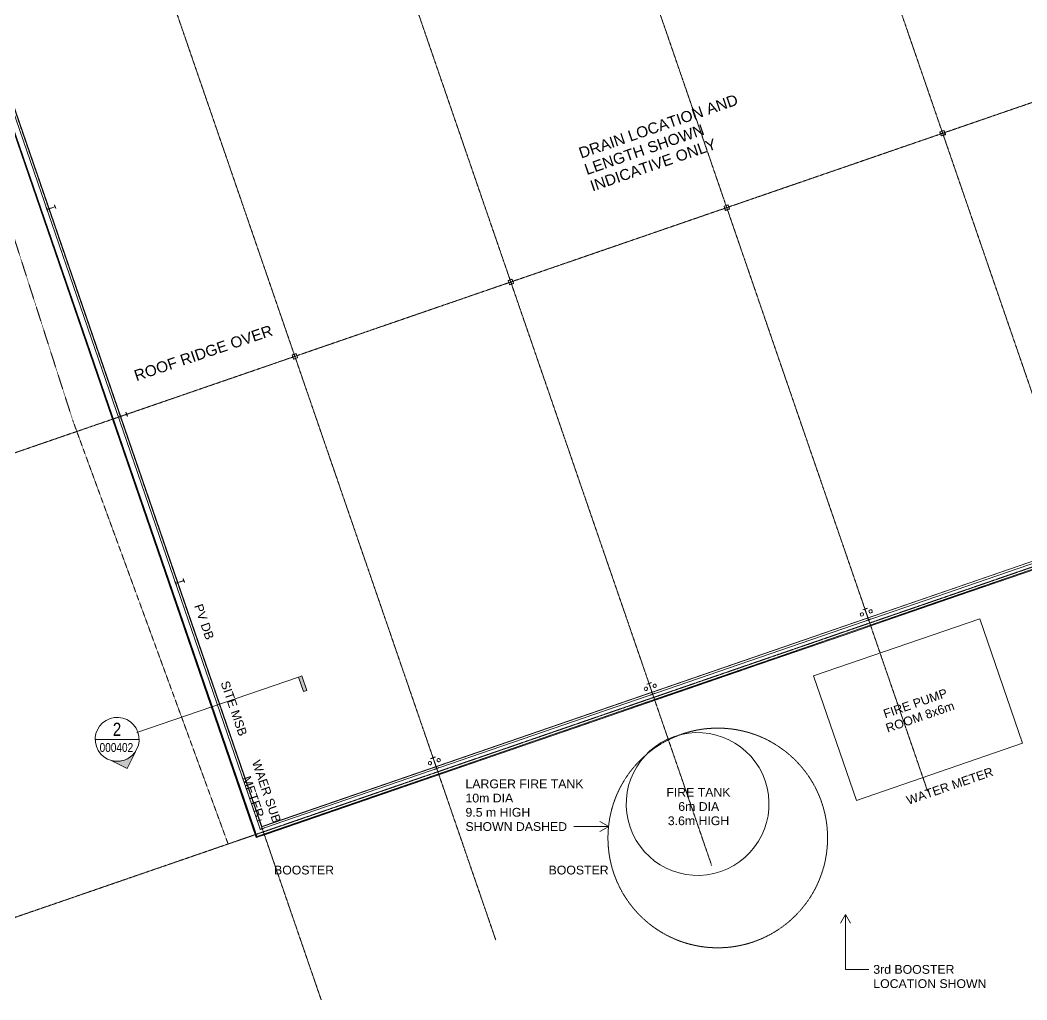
# Model space of a CAD drawing. Header units: millimetres. Extents: x -2479188 to -2300024, y 3874558 to 4053369.
# Drawn here: x -2456139 to -2410294, y 3950246 to 3994849 of the extents above; entities that cross this region are included whole.
import ezdxf

# ---------------------------------------------------------------- set-up
doc = ezdxf.new("R2010")
doc.units = ezdxf.units.MM
for name, pattern in [('03 Dash Tight', [4.5, 3, -1.5]), ('Grid Line', [21, 12, -3, 3, -3]), ('Overhead', [4, 2.5, -1.5])]:
    doc.linetypes.add(name, pattern=pattern)
for name, color, linetype, lineweight in [('A-DETL', 90, 'Continuous', 18), ('A-FLOR-OVHD', 1, 'Overhead', 13), ('A-GENM', 13, 'Continuous', 5), ('A-WALL', 113, 'Continuous', 5), ('A-WALL-FNSH', 113, 'Continuous', 13), ('A-WALL-PATT', 111, 'Continuous', 13), ('G-ANNO-SYMB', 111, 'Continuous', 5), ('G-ANNO-TEXT', 231, 'Continuous', 5), ('P-SANR-FIXT', 6, 'Continuous', 5), ('S-BEAM', 12, 'Continuous', 5), ('S-COLS', 52, 'Continuous', 5), ('S-GRID', 1, 'Continuous', 5)]:
    doc.layers.add(name, color=color, linetype=linetype, lineweight=lineweight)
doc.styles.add('Arial', font='arial.ttf', dxfattribs={"height": 500})
doc.styles.add('Arial Narrow', font='ARIALN.TTF', dxfattribs={"height": 600})
doc.styles.add('Arial Narrow_1', font='ARIALN.TTF', dxfattribs={"height": 400})
doc.styles.add('Arial_2', font='arial.ttf', dxfattribs={"height": 400})
pattern_1 = [(0, (0, 0), (812.8, 203.2), [67.056, -542.544, 67.056, -542.544, -3251.2]), (0, (0, 0), (812.8, 203.2), [-1219.2, 67.056, -1152.144, 67.056, -542.544, -1422.4]), (0, (0, 0), (812.8, 203.2), [-3048, 67.056, -339.344, 67.056, -948.944]), (120, (304.8, 101.6), (-582.376362, 602.305448), [67.056, -542.544, 67.056, -542.544, -3251.2]), (120, (304.8, 101.6), (-582.376362, 602.305448), [-1219.2, 67.056, -1152.144, 67.056, -542.544, -1422.4]), (120, (304.8, 101.6), (-582.376362, 602.305448), [-3048, 67.056, -339.344, 67.056, -948.944]), (240, (406.4, 508), (-230.423638, -805.505448), [67.056, -542.544, 67.056, -542.544, -3251.2]), (240, (406.4, 508), (-230.423638, -805.505448), [-1219.2, 67.056, -1152.144, 67.056, -542.544, -1422.4]), (240, (406.4, 508), (-230.423638, -805.505448), [-3048, 67.056, -339.344, 67.056, -948.944])]

# ---------------------------------------------------------------- blocks, each defined once
blk = doc.blocks.new('Structural Framing 21 - Structural Framing 1-750478-GA - Part A 6m')
at = {"layer": 'S-BEAM', "lineweight": 13}
for p, q in [((-2457948, 3995604), (-2458117, 3995546)), ((-2458117, 3995546), (-2458113, 3995536)), ((-2458113, 3995536), (-2458043, 3995560)), ((-2458029, 3995552), (-2457912, 3995214)), ((-2457905, 3995216), (-2458022, 3995555)), ((-2458015, 3995569), (-2457945, 3995593)), ((-2457945, 3995593), (-2457948, 3995604)), ((-2457919, 3995199), (-2457989, 3995175)), ((-2457989, 3995175), (-2457986, 3995165)), ((-2457986, 3995165), (-2457817, 3995223)), ((-2457821, 3995233), (-2457891, 3995209)), ((-2457817, 3995223), (-2457821, 3995233)), ((-2445154, 3958448), (-2445323, 3958390)), ((-2445323, 3958390), (-2445319, 3958380)), ((-2445319, 3958380), (-2445249, 3958404)), ((-2445235, 3958397), (-2445118, 3958058)), ((-2445111, 3958060), (-2445228, 3958399)), ((-2445221, 3958413), (-2445151, 3958438)), ((-2445151, 3958438), (-2445154, 3958448)), ((-2445125, 3958043), (-2445195, 3958019)), ((-2445195, 3958019), (-2445191, 3958009)), ((-2445191, 3958009), (-2445023, 3958067)), ((-2445027, 3958077), (-2445096, 3958053)), ((-2445023, 3958067), (-2445027, 3958077))]:
    blk.add_line(p, q, dxfattribs=at)
for centre, start, end in [((-2458040, 3995549), 19.0004, 109.0004), ((-2458011, 3995559), 109.0004, 199.0004), ((-2457923, 3995210), 289.0004, 19.0004), ((-2457894, 3995220), 199.0004, 289.0004), ((-2445246, 3958393), 19.0004, 109.0004), ((-2445217, 3958403), 109.0004, 199.0004), ((-2445129, 3958054), 289.0004, 19.0004), ((-2445100, 3958064), 199.0004, 289.0004)]:
    blk.add_arc(centre, 11.4, start, end, dxfattribs=at)
blk = doc.blocks.new('SHS-Square Hollow Section-Column - 200x200xSHS-V4-GA - Part A 6m')
at = {"layer": 'S-COLS', "lineweight": 15}
for p, q in [((-100, 90), (-100, -90)), ((-95, -90), (-95, 90)), ((90, 100), (-90, 100)), ((-90, 95), (90, 95)), ((95, 90), (95, -90)), ((100, -90), (100, 90)), ((90, -95), (-90, -95)), ((-90, -100), (90, -100))]:
    blk.add_line(p, q, dxfattribs=at)
for centre, radius, start, end in [((-90, 90), 10, 90, 180), ((-90, 90), 5, 90, 180), ((90, 90), 10, 360, 90), ((90, 90), 5, 0, 90), ((-90, -90), 10, 180, 270), ((-90, -90), 5, 180, 270), ((90, -90), 5, 270, 0), ((90, -90), 10, 270, 360)]:
    blk.add_arc(centre, radius, start, end, dxfattribs=at)
blk = doc.blocks.new('SHS-Square Hollow Section-Column - 200x200xSHS-V5-GA - Part A 6m')
at = {"layer": 'S-COLS', "lineweight": 15}
for p, q in [((-100, 90), (-100, -90)), ((-95, -90), (-95, 90)), ((90, 100), (-90, 100)), ((-90, 95), (90, 95)), ((95, 90), (95, -90)), ((100, -90), (100, 90)), ((90, -95), (-90, -95)), ((-90, -100), (90, -100))]:
    blk.add_line(p, q, dxfattribs=at)
for centre, radius, start, end in [((-90, 90), 10, 90, 180), ((-90, 90), 5, 90, 180), ((90, 90), 10, 360, 90), ((90, 90), 5, 0, 90), ((-90, -90), 10, 180, 270), ((-90, -90), 5, 180, 270), ((90, -90), 5, 270, 0), ((90, -90), 10, 270, 360)]:
    blk.add_arc(centre, radius, start, end, dxfattribs=at)
blk = doc.blocks.new('UB _Column_ - 410UB54-1478165-GA - Part A 6m')
at = {"layer": 'S-COLS'}
for p, q in [((89, 201), (-89, 201)), ((-89, 201), (-89, 191)), ((-89, 191), (-15, 191)), ((-4, 179), (-4, -179)), ((4, -179), (4, 179)), ((15, 191), (89, 191)), ((89, 191), (89, 201)), ((-15, -191), (-89, -191)), ((-89, -191), (-89, -202)), ((-89, -202), (89, -202)), ((89, -191), (15, -191)), ((89, -202), (89, -191))]:
    blk.add_line(p, q, dxfattribs=at)
for centre, start, end in [((-15, 179), 0, 90), ((15, 179), 90, 180), ((-15, -179), 270, 0), ((15, -179), 180, 270)]:
    blk.add_arc(centre, 11.4, start, end, dxfattribs=at)
blk = doc.blocks.new('Generic Models 4 - Generic Models 2-823071-GA - Part A 6m')
at = {"layer": 'A-GENM'}
for start, end in [(19.0004, 199.0004), (199.0004, 19.0004)]:
    blk.add_arc((-2425288, 3959163), 3250, start, end, dxfattribs=at)
blk = doc.blocks.new('Structural Framing 30 - Structural Framing 1-951963-GA - Part A 6m')
at = {"layer": 'S-BEAM', "lineweight": 13}
for p, q in [((-2449991, 3998344), (-2450189, 3998276)), ((-2450189, 3998276), (-2450185, 3998263)), ((-2450185, 3998263), (-2450104, 3998291)), ((-2450086, 3998282), (-2449932, 3997835)), ((-2449923, 3997838), (-2450077, 3998285)), ((-2450068, 3998303), (-2449987, 3998331)), ((-2449987, 3998331), (-2449991, 3998344)), ((-2449940, 3997817), (-2450021, 3997789)), ((-2450021, 3997789), (-2450017, 3997776)), ((-2450017, 3997776), (-2449820, 3997844)), ((-2449824, 3997857), (-2449905, 3997829)), ((-2449820, 3997844), (-2449824, 3997857)), ((-2437238, 3961306), (-2437436, 3961238)), ((-2437436, 3961238), (-2437431, 3961225)), ((-2437431, 3961225), (-2437350, 3961253)), ((-2437333, 3961245), (-2437178, 3960797)), ((-2437169, 3960800), (-2437323, 3961248)), ((-2437315, 3961266), (-2437234, 3961293)), ((-2437234, 3961293), (-2437238, 3961306)), ((-2437187, 3960779), (-2437268, 3960751)), ((-2437268, 3960751), (-2437264, 3960739)), ((-2437264, 3960739), (-2437066, 3960807)), ((-2437070, 3960819), (-2437151, 3960791)), ((-2437066, 3960807), (-2437070, 3960819))]:
    blk.add_line(p, q, dxfattribs=at)
for centre, start, end in [((-2450099, 3998278), 19.0004, 109.0004), ((-2450064, 3998290), 109.0004, 199.0004), ((-2449945, 3997830), 289.0004, 19.0004), ((-2449909, 3997842), 199.0004, 289.0004), ((-2437346, 3961240), 19.0004, 109.0004), ((-2437310, 3961252), 109.0004, 199.0004), ((-2437192, 3960792), 289.0004, 19.0004), ((-2437156, 3960804), 199.0004, 289.0004)]:
    blk.add_arc(centre, 14, start, end, dxfattribs=at)
blk = doc.blocks.new('SHS-Square Hollow Section-Column - 200x200xSHS-V8-GA - Part A 6m')
at = {"layer": 'S-COLS'}
h = blk.add_hatch(dxfattribs=at)
h.set_pattern_fill('FP_8', color=256, style=0, pattern_type=2)
h.set_pattern_definition([(26, (983651.06, -4558304.6), (-311.76956, 639.22233), []), (26, (983899.15, -4557584.1), (-311.76956, 639.22233), [])])
h.paths.add_polyline_path([(90, -100), (97, -97), (100, -90), (94, -94)])
h.paths.add_polyline_path([(-90, -100), (90, -100), (90, -95), (-90, -95)])
h.paths.add_polyline_path([(-90, -100), (-94, -94), (-100, -90), (-97, -97)])
h.paths.add_polyline_path([(-100, 90), (-94, 94), (-90, 100), (-97, 97)])
h.paths.add_polyline_path([(-100, -90), (-95, -90), (-95, 90), (-100, 90)])
h.paths.add_polyline_path([(100, 90), (97, 97), (90, 100), (94, 94)])
h.paths.add_polyline_path([(95, -90), (100, -90), (100, 90), (95, 90)])
h.paths.add_polyline_path([(-90, 95), (90, 95), (90, 100), (-90, 100)])
at = {"layer": 'S-COLS', "lineweight": 15}
for p, q in [((-100, 90), (-100, -90)), ((-95, -90), (-95, 90)), ((90, 100), (-90, 100)), ((-90, 95), (90, 95)), ((95, 90), (95, -90)), ((100, -90), (100, 90)), ((90, -95), (-90, -95)), ((-90, -100), (90, -100))]:
    blk.add_line(p, q, dxfattribs=at)
for centre, radius, start, end in [((-90, 90), 10, 90, 180), ((-90, 90), 5, 90, 180), ((90, 90), 10, 360, 90), ((90, 90), 5, 0, 90), ((-90, -90), 10, 180, 270), ((-90, -90), 5, 180, 270), ((90, -90), 5, 270, 0), ((90, -90), 10, 270, 360)]:
    blk.add_arc(centre, radius, start, end, dxfattribs=at)
blk = doc.blocks.new('SHS-Square Hollow Section-Column - 200x200xSHS-V9-GA - Part A 6m')
at = {"layer": 'S-COLS'}
h = blk.add_hatch(dxfattribs=at)
h.set_pattern_fill('FP_9', color=256, style=0, pattern_type=2)
h.set_pattern_definition([(26, (1004451.06, -4558304.6), (-311.76956, 639.22233), []), (26, (1004699.15, -4557584.1), (-311.76956, 639.22233), [])])
h.paths.add_polyline_path([(90, -100), (97, -97), (100, -90), (94, -94)])
h.paths.add_polyline_path([(-90, -100), (90, -100), (90, -95), (-90, -95)])
h.paths.add_polyline_path([(-90, -100), (-94, -94), (-100, -90), (-97, -97)])
h.paths.add_polyline_path([(-100, 90), (-94, 94), (-90, 100), (-97, 97)])
h.paths.add_polyline_path([(-100, -90), (-95, -90), (-95, 90), (-100, 90)])
h.paths.add_polyline_path([(100, 90), (97, 97), (90, 100), (94, 94)])
h.paths.add_polyline_path([(95, -90), (100, -90), (100, 90), (95, 90)])
h.paths.add_polyline_path([(-90, 95), (90, 95), (90, 100), (-90, 100)])
at = {"layer": 'S-COLS', "lineweight": 15}
for p, q in [((-100, 90), (-100, -90)), ((-95, -90), (-95, 90)), ((90, 100), (-90, 100)), ((-90, 95), (90, 95)), ((95, 90), (95, -90)), ((100, -90), (100, 90)), ((90, -95), (-90, -95)), ((-90, -100), (90, -100))]:
    blk.add_line(p, q, dxfattribs=at)
for centre, radius, start, end in [((-90, 90), 10, 90, 180), ((-90, 90), 5, 90, 180), ((90, 90), 10, 360, 90), ((90, 90), 5, 0, 90), ((-90, -90), 10, 180, 270), ((-90, -90), 5, 180, 270), ((90, -90), 5, 270, 0), ((90, -90), 10, 270, 360)]:
    blk.add_arc(centre, radius, start, end, dxfattribs=at)
blk = doc.blocks.new('Generic Models 2 - Generic Models 2-983313-GA - Part A 6m')
at = {"layer": 'A-GENM'}
for p, q in [((-2394268, 3973894), (-2399923, 3971891)), ((-2391597, 3966353), (-2394268, 3973894)), ((-2399923, 3971891), (-2397253, 3964350)), ((-2397253, 3964350), (-2391597, 3966353))]:
    blk.add_line(p, q, dxfattribs=at)
blk = doc.blocks.new('UB _Column_ - 410UB54-1478412-GA - Part A 6m')
at = {"layer": 'S-COLS'}
for p, q in [((89, 202), (-89, 202)), ((-89, 202), (-89, 191)), ((-89, 191), (-15, 191)), ((-4, 179), (-4, -179)), ((4, -179), (4, 179)), ((15, 191), (89, 191)), ((89, 191), (89, 202)), ((-15, -191), (-89, -191)), ((-89, -191), (-89, -202)), ((-89, -202), (89, -202)), ((89, -191), (15, -191)), ((89, -202), (89, -191))]:
    blk.add_line(p, q, dxfattribs=at)
for centre, start, end in [((-15, 179), 0, 90), ((15, 179), 90, 180), ((-15, -179), 270, 0), ((15, -179), 180, 270)]:
    blk.add_arc(centre, 11.4, start, end, dxfattribs=at)
blk = doc.blocks.new('UB _Column_ - 410UB54-1478387-GA - Part A 6m')
at = {"layer": 'S-COLS'}
for p, q in [((89, 201), (-89, 201)), ((-89, 201), (-89, 191)), ((-89, 191), (-15, 191)), ((-4, 179), (-4, -179)), ((4, -179), (4, 179)), ((15, 191), (89, 191)), ((89, 191), (89, 201)), ((-15, -191), (-89, -191)), ((-89, -191), (-89, -202)), ((-89, -202), (89, -202)), ((89, -191), (15, -191)), ((89, -202), (89, -191))]:
    blk.add_line(p, q, dxfattribs=at)
for centre, start, end in [((-15, 179), 360, 90), ((15, 179), 90, 180), ((-15, -179), 270, 0), ((15, -179), 180, 270)]:
    blk.add_arc(centre, 11.4, start, end, dxfattribs=at)
blk = doc.blocks.new('Downpipe - Straight - 01 - 150D-1616292-GA - Part A 6m')
at = {"layer": 'P-SANR-FIXT'}
for start, end in [(360, 180), (0, 180), (180, 360), (180, 0)]:
    blk.add_arc((-40, -100), 75, start, end, dxfattribs=at)
blk = doc.blocks.new('Downpipe - Straight - 01 - 150D-1616291-GA - Part A 6m')
at = {"layer": 'P-SANR-FIXT'}
for start, end in [(0, 180), (360, 180), (180, 0), (180, 360)]:
    blk.add_arc((-40, 100), 75, start, end, dxfattribs=at)
blk = doc.blocks.new('Structural Framing 2 - Structural Framing 1-1620312-GA - Part A 6m')
at = {"layer": 'S-BEAM', "lineweight": 13}
for p, q in [((-2430325, 4005116), (-2430522, 4005048)), ((-2430518, 4005035), (-2430437, 4005063)), ((-2430419, 4005054), (-2430265, 4004607)), ((-2430256, 4004610), (-2430410, 4005057)), ((-2430401, 4005075), (-2430320, 4005103)), ((-2430320, 4005103), (-2430325, 4005116)), ((-2430522, 4005048), (-2430518, 4005035)), ((-2430350, 4004548), (-2430153, 4004616)), ((-2430157, 4004629), (-2430238, 4004601)), ((-2430153, 4004616), (-2430157, 4004629)), ((-2430274, 4004589), (-2430355, 4004561)), ((-2430355, 4004561), (-2430350, 4004548)), ((-2417571, 3968078), (-2417769, 3968010)), ((-2417769, 3968010), (-2417765, 3967997)), ((-2417765, 3967997), (-2417684, 3968025)), ((-2417666, 3968017), (-2417512, 3967569)), ((-2417503, 3967572), (-2417657, 3968020)), ((-2417648, 3968037), (-2417567, 3968065)), ((-2417567, 3968065), (-2417571, 3968078)), ((-2417520, 3967551), (-2417601, 3967523)), ((-2417601, 3967523), (-2417597, 3967511)), ((-2417597, 3967511), (-2417399, 3967579)), ((-2417404, 3967591), (-2417485, 3967563)), ((-2417399, 3967579), (-2417404, 3967591))]:
    blk.add_line(p, q, dxfattribs=at)
for centre, start, end in [((-2430432, 4005050), 19.0004, 109.0004), ((-2430397, 4005062), 109.0004, 199.0004), ((-2430278, 4004602), 289.0004, 19.0004), ((-2430243, 4004614), 199.0004, 289.0004), ((-2417679, 3968012), 19.0004, 109.0004), ((-2417644, 3968024), 109.0004, 199.0004), ((-2417525, 3967564), 289.0004, 19.0004), ((-2417489, 3967576), 199.0004, 289.0004)]:
    blk.add_arc(centre, 14, start, end, dxfattribs=at)
blk = doc.blocks.new('Structural Framing 46 - Structural Framing 1-1621990-GA - Part A 6m')
at = {"layer": 'S-BEAM', "lineweight": 13}
for p, q in [((-2410673, 4011883), (-2410841, 4011825)), ((-2410841, 4011825), (-2410837, 4011813)), ((-2410837, 4011813), (-2410767, 4011837)), ((-2410753, 4011830), (-2410636, 4011491)), ((-2410629, 4011494), (-2410745, 4011832)), ((-2410738, 4011847), (-2410669, 4011871)), ((-2410643, 4011477), (-2410713, 4011453)), ((-2410709, 4011441), (-2410541, 4011499)), ((-2410669, 4011871), (-2410673, 4011883)), ((-2410545, 4011511), (-2410614, 4011487)), ((-2410541, 4011499), (-2410545, 4011511)), ((-2410713, 4011453), (-2410709, 4011441)), ((-2397890, 3974777), (-2398069, 3974715)), ((-2398069, 3974715), (-2398065, 3974703)), ((-2398065, 3974703), (-2397990, 3974729)), ((-2397976, 3974722), (-2397843, 3974338)), ((-2397835, 3974341), (-2397967, 3974725)), ((-2397960, 3974739), (-2397885, 3974765)), ((-2397921, 3974286), (-2397742, 3974348)), ((-2397885, 3974765), (-2397890, 3974777)), ((-2397746, 3974360), (-2397821, 3974334)), ((-2397742, 3974348), (-2397746, 3974360)), ((-2397850, 3974324), (-2397926, 3974298)), ((-2397926, 3974298), (-2397921, 3974286))]:
    blk.add_line(p, q, dxfattribs=at)
for centre, start, end in [((-2410763, 4011826), 19.0004, 109.0004), ((-2410735, 4011836), 109.0004, 199.0004), ((-2410647, 4011488), 289.0004, 19.0004), ((-2410618, 4011498), 199.0004, 289.0004), ((-2397986, 3974718), 19.0004, 109.0004), ((-2397957, 3974728), 109.0004, 199.0004), ((-2397854, 3974334), 289.0004, 19.0004), ((-2397825, 3974345), 199.0004, 289.0004)]:
    blk.add_arc(centre, 11.4, start, end, dxfattribs=at)
blk = doc.blocks.new('Structural Framing 3 - Structural Framing 1-1636859-GA - Part A 6m')
at = {"layer": 'S-BEAM', "lineweight": 13}
for p, q in [((-2420491, 4008502), (-2420689, 4008434)), ((-2420689, 4008434), (-2420685, 4008421)), ((-2420685, 4008421), (-2420604, 4008449)), ((-2420586, 4008440), (-2420432, 4007992)), ((-2420423, 4007996), (-2420577, 4008443)), ((-2420568, 4008461), (-2420487, 4008489)), ((-2420487, 4008489), (-2420491, 4008502)), ((-2420440, 4007975), (-2420521, 4007947)), ((-2420521, 4007947), (-2420517, 4007934)), ((-2420517, 4007934), (-2420319, 4008002)), ((-2420324, 4008015), (-2420405, 4007987)), ((-2420319, 4008002), (-2420324, 4008015)), ((-2407738, 3971464), (-2407936, 3971396)), ((-2407936, 3971396), (-2407931, 3971383)), ((-2407931, 3971383), (-2407850, 3971411)), ((-2407832, 3971403), (-2407678, 3970955)), ((-2407669, 3970958), (-2407823, 3971406)), ((-2407815, 3971423), (-2407734, 3971451)), ((-2407734, 3971451), (-2407738, 3971464)), ((-2407687, 3970937), (-2407768, 3970909)), ((-2407768, 3970909), (-2407764, 3970897)), ((-2407764, 3970897), (-2407566, 3970965)), ((-2407570, 3970977), (-2407651, 3970949)), ((-2407566, 3970965), (-2407570, 3970977))]:
    blk.add_line(p, q, dxfattribs=at)
for centre, start, end in [((-2420599, 4008436), 19.0004, 109.0004), ((-2420564, 4008448), 109.0004, 199.0004), ((-2420445, 4007988), 289.0004, 19.0004), ((-2420409, 4008000), 199.0004, 289.0004), ((-2407846, 3971398), 19.0004, 109.0004), ((-2407810, 3971410), 109.0004, 199.0004), ((-2407691, 3970950), 289.0004, 19.0004), ((-2407656, 3970962), 199.0004, 289.0004)]:
    blk.add_arc(centre, 14, start, end, dxfattribs=at)
blk = doc.blocks.new('Structural Framing 36 - Structural Framing 1-1636954-GA - Part A 6m')
at = {"layer": 'S-BEAM', "lineweight": 13}
for p, q in [((-2440158, 4001730), (-2440356, 4001662)), ((-2440356, 4001662), (-2440351, 4001649)), ((-2440351, 4001649), (-2440270, 4001677)), ((-2440253, 4001668), (-2440098, 4001221)), ((-2440089, 4001224), (-2440244, 4001671)), ((-2440235, 4001689), (-2440154, 4001717)), ((-2440154, 4001717), (-2440158, 4001730)), ((-2440107, 4001203), (-2440188, 4001175)), ((-2440188, 4001175), (-2440184, 4001162)), ((-2440184, 4001162), (-2439986, 4001230)), ((-2439991, 4001243), (-2440072, 4001215)), ((-2439986, 4001230), (-2439991, 4001243)), ((-2427405, 3964692), (-2427602, 3964624)), ((-2427602, 3964624), (-2427598, 3964611)), ((-2427598, 3964611), (-2427517, 3964639)), ((-2427499, 3964631), (-2427345, 3964183)), ((-2427336, 3964186), (-2427490, 3964634)), ((-2427481, 3964651), (-2427400, 3964679)), ((-2427400, 3964679), (-2427405, 3964692)), ((-2427354, 3964165), (-2427435, 3964137)), ((-2427435, 3964137), (-2427430, 3964125)), ((-2427430, 3964125), (-2427233, 3964193)), ((-2427237, 3964205), (-2427318, 3964177)), ((-2427233, 3964193), (-2427237, 3964205))]:
    blk.add_line(p, q, dxfattribs=at)
for centre, start, end in [((-2440266, 4001664), 19.0004, 109.0004), ((-2440230, 4001676), 109.0004, 199.0004), ((-2440112, 4001216), 289.0004, 19.0004), ((-2440076, 4001228), 199.0004, 289.0004), ((-2427512, 3964626), 19.0004, 109.0004), ((-2427477, 3964638), 109.0004, 199.0004), ((-2427358, 3964178), 289.0004, 19.0004), ((-2427323, 3964190), 199.0004, 289.0004)]:
    blk.add_arc(centre, 14, start, end, dxfattribs=at)
blk = doc.blocks.new('Section - A1-28045-GA - Part A 6m')
at = {"layer": 'G-ANNO-SYMB'}
blk.add_hatch(color=256, dxfattribs=at).paths.add_polyline_path([(0, 3.5), (0, 0), (-0.8, 0), (-0.8, 3.5)])
for p, q in [((0, 3.5), (-0.8, 3.5)), ((-0.8, 3.5), (-0.8, 0)), ((0, 0), (0, 3.5)), ((-0.8, 0), (0, 0))]:
    blk.add_line(p, q, dxfattribs=at)
blk = doc.blocks.new('Section - Black-1049-GA - Part A 6m')
at = {"layer": 'G-ANNO-SYMB'}
h = blk.add_hatch(color=256, dxfattribs=at)
edge = h.paths.add_edge_path()
edge.add_line((-7.7, 4), (-4.7, 7))
edge.add_line((-4.7, 7), (-1.7, 4))
edge.add_arc((-4.7, 0), 5, 53.1301, 126.8699)
for p, q in [((-4.7, 7), (-7.7, 4)), ((-4.7, 7), (-7.7, 4)), ((-1.7, 4), (-4.7, 7)), ((-4.7, 7), (-1.7, 4))]:
    blk.add_line(p, q, dxfattribs=at)
for start, end in [(360, 180), (53.1301, 126.8699), (180, 360)]:
    blk.add_arc((-4.7, 0), 5, start, end, dxfattribs=at)

msp = doc.modelspace()

# ---------------------------------------------------------------- hatches: boundary and pattern name
at = {"layer": 'A-WALL-PATT', "lineweight": 5}
h = msp.add_hatch(dxfattribs=at)
h.set_pattern_fill('FP_2', color=256, style=0, pattern_type=2)
h.set_pattern_definition(pattern_1)
h.paths.add_polyline_path([(-2445148.7, 3958133.5), (-2445137.4, 3958137.4), (-2457216.2, 3993216.1), (-2457227.6, 3993212.2), (-2445168.2, 3958190)])
h = msp.add_hatch(dxfattribs=at)
h.set_pattern_fill('FP_2', color=256, style=0, pattern_type=2)
h.set_pattern_definition(pattern_1)
h.paths.add_polyline_path([(-2445040.4, 3958158.2), (-2397904, 3974388.9), (-2397907.9, 3974400.2), (-2445044.3, 3958169.5)])

# ---------------------------------------------------------------- linework, layer by layer
at = {"layer": 'A-DETL', "linetype": '03 Dash Tight', "lineweight": 5}
msp.add_circle((-2424370, 3957616.5), 5000, dxfattribs=at)
at = {"layer": 'A-FLOR-OVHD'}
for p, q in [((-2453736.6, 3976610.6), (-2459701.8, 3995158.7)), ((-2446667.9, 3957342), (-2343541.5, 3992851.3)), ((-2446667.9, 3957342), (-2453736.6, 3976610.6))]:
    msp.add_line(p, q, dxfattribs=at)
at = {"layer": 'A-WALL', "color": 250, "lineweight": 13}
for p, q in [((-2457314.5, 3993182.2), (-2445235.7, 3958103.6)), ((-2457592.5, 3993086.5), (-2445384.1, 3957631.6)), ((-2397874, 3974301.9), (-2445010.4, 3958071.2)), ((-2444927.1, 3957835.4), (-2397792.6, 3974065.5)), ((-2445201.9, 3958005.3), (-2445235.7, 3958103.6)), ((-2445201.9, 3958005.3), (-2445010.4, 3958071.2)), ((-2444912.8, 3957793.8), (-2444927.1, 3957835.4)), ((-2445384.1, 3957631.6), (-2444912.8, 3957793.8))]:
    msp.add_line(p, q, dxfattribs=at)
at = {"layer": 'A-WALL'}
for p, q in [((-2457227.6, 3993212.2), (-2445148.7, 3958133.5)), ((-2457584, 3993089.4), (-2445505.2, 3958010.8)), ((-2457550.9, 3993100.8), (-2445472.1, 3958022.2)), ((-2397904, 3974388.9), (-2445040.4, 3958158.2)), ((-2423076.3, 3965312.9), (-2444912.8, 3957793.8)), ((-2423077.5, 3965316.6), (-2423076.3, 3965312.9)), ((-2445378.5, 3957643), (-2445505.2, 3958010.8)), ((-2445356.8, 3957687.5), (-2445472.1, 3958022.2)), ((-2445356.8, 3957687.5), (-2444927.1, 3957835.4)), ((-2445144.8, 3958122.2), (-2445148.7, 3958133.5)), ((-2445144.8, 3958122.2), (-2445040.4, 3958158.2)), ((-2445378.5, 3957643), (-2444915.7, 3957802.4))]:
    msp.add_line(p, q, dxfattribs=at)
at = {"layer": 'A-WALL-FNSH', "color": 7, "lineweight": 5}
for p, q in [((-2445137.4, 3958137.4), (-2457216.2, 3993216.1)), ((-2397907.9, 3974400.2), (-2445044.3, 3958169.5)), ((-2413403.8, 3968647.5), (-2408676.2, 3970275.3)), ((-2409634.8, 3969987.6), (-2414362.4, 3968359.8)), ((-2411525.8, 3969336.5), (-2411512.8, 3969298.6)), ((-2410580.3, 3969662), (-2410567.3, 3969624.2)), ((-2412471.3, 3969010.9), (-2412458.3, 3968973.1)), ((-2417185.9, 3967345.2), (-2413403.8, 3968647.5)), ((-2413403.8, 3968647.5), (-2413416.8, 3968685.3)), ((-2413403.8, 3968647.5), (-2413403.8, 3968647.5)), ((-2414362.4, 3968359.8), (-2420981, 3966080.8)), ((-2415307.9, 3968034.2), (-2415294.9, 3967996.4)), ((-2414362.4, 3968359.8), (-2414362.4, 3968359.8)), ((-2414349.3, 3968321.9), (-2414362.4, 3968359.8)), ((-2416253.4, 3967708.6), (-2416240.4, 3967670.8)), ((-2422859, 3965391.8), (-2418131.4, 3967019.7)), ((-2418131.4, 3967019.7), (-2418144.4, 3967057.5)), ((-2418131.4, 3967019.7), (-2417185.9, 3967345.2)), ((-2417198.9, 3967383), (-2417185.9, 3967345.2)), ((-2417185.9, 3967345.2), (-2417198.9, 3967383)), ((-2419090, 3966731.9), (-2419076.9, 3966694.1)), ((-2420981, 3966080.8), (-2428545.1, 3963476.2)), ((-2420981, 3966080.8), (-2420981, 3966080.8)), ((-2420968, 3966043), (-2420981, 3966080.8)), ((-2420035.5, 3966406.3), (-2420022.5, 3966368.5)), ((-2421926.5, 3965755.2), (-2421913.5, 3965717.4)), ((-2425695.6, 3964415.1), (-2422859, 3965391.8)), ((-2422872, 3965429.6), (-2422859, 3965391.8)), ((-2422859, 3965391.8), (-2422872, 3965429.6)), ((-2424763.1, 3964778.5), (-2424750, 3964740.7)), ((-2423817.6, 3965104.1), (-2423804.5, 3965066.3)), ((-2430423.2, 3962787.3), (-2425695.6, 3964415.1)), ((-2425695.6, 3964415.1), (-2425708.6, 3964452.9)), ((-2425695.6, 3964415.1), (-2425695.6, 3964415.1)), ((-2427599.6, 3963801.8), (-2427586.6, 3963764)), ((-2426654.1, 3964127.4), (-2426641.1, 3964089.5)), ((-2428545.1, 3963476.2), (-2429490.7, 3963150.7)), ((-2428545.1, 3963476.2), (-2428532.1, 3963438.4)), ((-2429490.7, 3963150.7), (-2439891.4, 3959569.4)), ((-2429477.6, 3963112.8), (-2429490.7, 3963150.7)), ((-2439878.3, 3959531.6), (-2430423.2, 3962787.3)), ((-2431381.7, 3962499.5), (-2431368.7, 3962461.7)), ((-2430436.2, 3962825.1), (-2430423.2, 3962787.3)), ((-2432327.2, 3962174), (-2432314.2, 3962136.1)), ((-2434218.3, 3961522.8), (-2434205.2, 3961485)), ((-2433272.7, 3961848.4), (-2433259.7, 3961810.6)), ((-2433259.7, 3961810.6), (-2433272.7, 3961848.4)), ((-2435150.8, 3961159.4), (-2435163.8, 3961197.3)), ((-2436109.3, 3960871.7), (-2436096.3, 3960833.9)), ((-2438000.3, 3960220.5), (-2437987.3, 3960182.7)), ((-2437054.8, 3960546.1), (-2437041.8, 3960508.3)), ((-2438945.8, 3959895), (-2438932.8, 3959857.2)), ((-2439891.4, 3959569.4), (-2444927.1, 3957835.5)), ((-2444914.1, 3957797.6), (-2439878.3, 3959531.6)), ((-2440836.9, 3959243.8), (-2440823.9, 3959206)), ((-2439878.3, 3959531.6), (-2439891.4, 3959569.4)), ((-2441782.4, 3958918.3), (-2441769.4, 3958880.5)), ((-2442727.9, 3958592.7), (-2442714.9, 3958554.9)), ((-2445044.3, 3958169.5), (-2445137.4, 3958137.4)), ((-2444927.1, 3957835.5), (-2444914.1, 3957797.6)), ((-2444619, 3957941.6), (-2444605.9, 3957903.8)), ((-2443673.4, 3958267.1), (-2443660.4, 3958229.3))]:
    msp.add_line(p, q, dxfattribs=at)
at = {"layer": 'G-ANNO-SYMB'}
for p, q in [((-2450830.1, 3962411.6), (-2443467.9, 3964944.2)), ((-2452718.9, 3962105.8), (-2450718.9, 3962105.8))]:
    msp.add_line(p, q, dxfattribs=at)
at = {"layer": 'G-ANNO-TEXT', "color": 7}
for p, q in [((-2429337.7, 3958136.6), (-2429737.7, 3958367.5)), ((-2430136.1, 3958136.6), (-2430922.3, 3958136.6)), ((-2429337.7, 3958136.6), (-2430136.1, 3958136.6)), ((-2429337.7, 3958136.6), (-2429737.7, 3957905.7)), ((-2418552.9, 3954136), (-2418783.9, 3953736)), ((-2418552.9, 3954136), (-2418322, 3953736)), ((-2418552.9, 3954136), (-2418552.9, 3951632.9)), ((-2418552.9, 3951632.9), (-2417486.2, 3951632.9))]:
    msp.add_line(p, q, dxfattribs=at)
at = {"layer": 'S-GRID', "linetype": 'Grid Line'}
for p, q in [((-2404982.3, 3963140), (-2426554.5, 4025788.8)), ((-2414815.7, 3959754.1), (-2436387.9, 4022402.8)), ((-2424649, 3956368.1), (-2446221.2, 4019016.8)), ((-2434482.4, 3952982.1), (-2456054.6, 4015630.8)), ((-2442428.7, 3950245.9), (-2464000.9, 4012894.6)), ((-2473696.2, 3969187.5), (-2347565.7, 4012618.7)), ((-2338393.7, 3994624.4), (-2467184.7, 3950277.1))]:
    msp.add_line(p, q, dxfattribs=at)

# ---------------------------------------------------------------- block references
at = {"layer": 'A-GENM', "rotation": 89.50040712022384}
msp.add_blockref('Generic Models 2 - Generic Models 2-983313-GA - Part A 6m', (1574615.7, 6324520.1), dxfattribs=at)
at = {"layer": 'A-GENM'}
msp.add_blockref('Generic Models 4 - Generic Models 2-823071-GA - Part A 6m', (0, 0), dxfattribs=at)
at = {"layer": 'G-ANNO-SYMB', "xscale": 199.9999999999999, "yscale": 199.9999999999999, "zscale": 199.9999999999999, "rotation": 198.98314143892}
msp.add_blockref('Section - A1-28045-GA - Part A 6m', (-2443467.9, 3964944.2), dxfattribs=at)
at = {"layer": 'G-ANNO-SYMB', "extrusion": (0, 0, -1), "xscale": 199.9999999999999, "yscale": 199.9999999999999, "zscale": 199.9999999999999, "rotation": 161.0168585610798}
msp.add_blockref('Section - Black-1049-GA - Part A 6m', (2450830.1, 3962411.6), dxfattribs=at)
at = {"layer": 'P-SANR-FIXT'}
for name, p, rotation in [('Downpipe - Straight - 01 - 150D-1616292-GA - Part A 6m', (-2417403.7, 3968037.2), 19.00040711873622), ('Downpipe - Straight - 01 - 150D-1616291-GA - Part A 6m', (-2417876, 3967874.6), 199.0004071186972), ('Downpipe - Straight - 01 - 150D-1616291-GA - Part A 6m', (-2427709.4, 3964488.6), 199.0004071186972), ('Downpipe - Straight - 01 - 150D-1616292-GA - Part A 6m', (-2427237.1, 3964651.2), 19.00040711873622), ('Downpipe - Straight - 01 - 150D-1616291-GA - Part A 6m', (-2437542.8, 3961102.6), 199.0004071186972), ('Downpipe - Straight - 01 - 150D-1616292-GA - Part A 6m', (-2437070.4, 3961265.3), 19.00040711873622)]:
    msp.add_blockref(name, p, dxfattribs=dict(at, rotation=rotation))
at = {"layer": 'S-BEAM'}
for name in ['Structural Framing 46 - Structural Framing 1-1621990-GA - Part A 6m', 'Structural Framing 3 - Structural Framing 1-1636859-GA - Part A 6m', 'Structural Framing 2 - Structural Framing 1-1620312-GA - Part A 6m', 'Structural Framing 36 - Structural Framing 1-1636954-GA - Part A 6m', 'Structural Framing 30 - Structural Framing 1-951963-GA - Part A 6m', 'Structural Framing 21 - Structural Framing 1-750478-GA - Part A 6m']:
    msp.add_blockref(name, (0, 0), dxfattribs=at)
at = {"layer": 'S-COLS'}
for name, p, rotation in [('SHS-Square Hollow Section-Column - 200x200xSHS-V8-GA - Part A 6m', (-2414127.5, 3989699.1), 19.00040712009558), ('UB _Column_ - 410UB54-1478387-GA - Part A 6m', (-2454729.7, 3986294.5), 289.000407120492), ('SHS-Square Hollow Section-Column - 200x200xSHS-V4-GA - Part A 6m', (-2423960.9, 3986313.1), 19.00040712009558), ('SHS-Square Hollow Section-Column - 200x200xSHS-V9-GA - Part A 6m', (-2433794.3, 3982927.1), 19.00040712009558), ('SHS-Square Hollow Section-Column - 200x200xSHS-V5-GA - Part A 6m', (-2443627.6, 3979541.1), 19.00040712009558), ('UB _Column_ - 410UB54-1478165-GA - Part A 6m', (-2451474, 3976839.4), 109.0004071199394), ('UB _Column_ - 410UB54-1478412-GA - Part A 6m', (-2448869.4, 3969275.2), 109.0004071199394)]:
    msp.add_blockref(name, p, dxfattribs=dict(at, rotation=rotation))

# ---------------------------------------------------------------- texts
at = {"layer": 'G-ANNO-SYMB', "attachment_point": 1}
for s, insert, char_height, width, style in [('2', (-2451919.2, 3962862.7), 600, 464.979, 'Arial Narrow'), ('000402', (-2452520.2, 3961936.1), 400, 1924.05, 'Arial Narrow_1')]:
    msp.add_mtext(s, dxfattribs=dict(at, insert=insert, char_height=char_height, width=width, style=style))
at = {"layer": 'G-ANNO-TEXT', "color": 7, "attachment_point": 1}
for s, insert, char_height, width, rotation, style in [('DRAIN LOCATION AND ', (-2430753.8, 3989016.6), 500, 9459.913, 19.00041, 'Arial'), ('LENGTH SHOWN ', (-2430495.4, 3988266.1), 500, 7183.12, 19.00041, 'Arial'), ('INDICATIVE ONLY', (-2430236.9, 3987515.6), 500, 7295.356, 19.00041, 'Arial'), ('ROOF RIDGE OVER', (-2451003.6, 3978882.8), 500, 7984.807, 18.55098, 'Arial'), ('PV DB', (-2447842, 3968315.5), 400, 2084.387, 289.00041, 'Arial_2'), ('SITE MSB', (-2446635.5, 3964811.8), 400, 3222.784, 289.00041, 'Arial_2'), ('FIRE PUMP ', (-2416876.5, 3963438.6), 400, 3944.302, 19.00041, 'Arial_2'), ('ROOM 8x6m', (-2416765.6, 3962791.2), 400, 4008.438, 19.00041, 'Arial_2'), ('WAER SUB ', (-2445214.1, 3961206.4), 400, 3912.235, 289.00041, 'Arial_2'), ('WATER METER', (-2415820.3, 3959500.1), 400, 5114.766, 19, 'Arial_2'), ('METER', (-2445650.4, 3960482.5), 400, 2405.062, 289.00041, 'Arial_2')]:
    msp.add_mtext(s, dxfattribs=dict(at, insert=insert, char_height=char_height, width=width, rotation=rotation, style=style))
at = {"layer": 'G-ANNO-TEXT', "color": 7, "char_height": 400, "attachment_point": 1, "style": 'Arial_2'}
for s, insert, width in [('LARGER FIRE TANK', (-2435858.3, 3960281.3), 6637.972), ('FIRE TANK', (-2426709.2, 3959896), 3607.594), ('10m DIA', (-2435858.3, 3959633.1), 2693.67), ('6m DIA', (-2426166.8, 3959247.8), 2308.86), ('9.5 m HIGH', (-2435858.3, 3958984.8), 3639.661), ('SHOWN DASHED', (-2435858.3, 3958336.6), 5740.083), ('3.6m HIGH', (-2426643.1, 3958599.6), 3447.256), ('BOOSTER', (-2444575.4, 3956354.8), 3367.088), ('BOOSTER', (-2432072.5, 3956354.8), 3367.088), ('3rd BOOSTER ', (-2417286.2, 3951832.9), 4745.99), ('LOCATION SHOWN', (-2417286.2, 3951184.7), 6365.399)]:
    msp.add_mtext(s, dxfattribs=dict(at, insert=insert, width=width))

doc.saveas('drawing.dxf')
